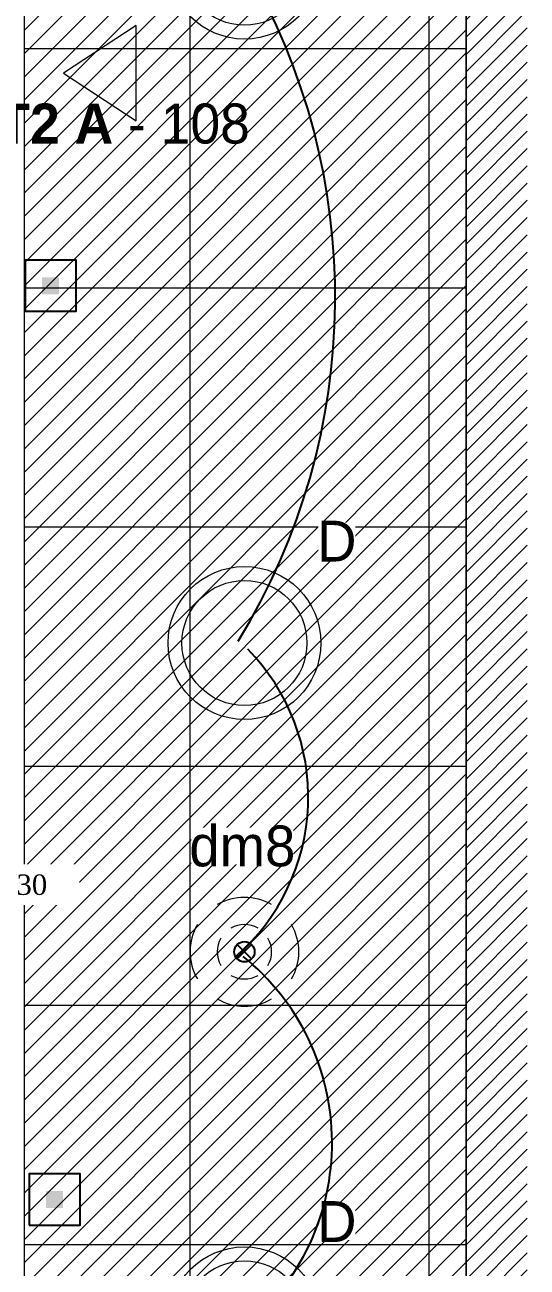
# Model space of a CAD drawing. Header units: centimetres. Extents: x 2666 to 9670, y 1889 to 5633.
# Drawn here: x 4207.6 to 4355.4, y 3372.4 to 3737.6 of the extents above; entities that cross this region are included whole.
import ezdxf

# ---------------------------------------------------------------- set-up
doc = ezdxf.new("R2010")
doc.units = ezdxf.units.CM
doc.header["$LTSCALE"] = 12.7
for name, color, linetype, lineweight in [('B Faux plafonds', 7, 'Continuous', 5), ('B GÈnÈral', 7, 'Continuous', 5), ('B Général', 7, 'Continuous', 5), ('C ANNOTATIONS-prestations', 7, 'Continuous', 5), ('C ANNOTATIONS-prestations-1', 7, 'Continuous', 5), ('C ANNOTATIONS-texte', 7, 'Continuous', 5), ('prlm-ELEC-CFO', 1, 'Continuous', 25)]:
    doc.layers.add(name, color=color, linetype=linetype, lineweight=lineweight)
doc.layers.add('prlm-VMC', color=93, linetype='Continuous')
doc.styles.add('Eurostile (bold)', font='')
doc.styles.add('prlm-elec-cfo', font='comic.ttf', dxfattribs={"height": 12})
doc.styles.add('prlm-vmc', font='pala.ttf', dxfattribs={"height": 14})
doc.styles.get('Eurostile (bold)').set_extended_font_data('Eurostile', bold=True)

# ---------------------------------------------------------------- blocks, each defined once
blk = doc.blocks.new('xi.BSO')
at = {"layer": 'prlm-ELEC-CFO', "lineweight": 5}
blk.add_hatch(color=0, dxfattribs=at).paths.add_polyline_path([(-2.5, -2.5), (2.5, -2.5), (2.5, 2.5), (-2.5, 2.5)])
at = {"layer": 'prlm-ELEC-CFO', "color": 0, "flags": 128}
blk.add_lwpolyline([(-7.5, -7.5), (7.5, -7.5), (7.5, 7.5), (-7.5, 7.5)], close=True, dxfattribs=at)
blk = doc.blocks.new('xi.lumD')
at = {"layer": 'prlm-ELEC-CFO', "color": 0, "linetype": 'ByBlock', "lineweight": 13}
for radius in [22.49, 18.39]:
    blk.add_circle((0, 0), radius, dxfattribs=at)
blk = doc.blocks.new('xi.dm8')
at = {"layer": 'prlm-ELEC-CFO', "color": 0}
for points in [[(-2.12, 2.12), (2.12, -2.12)], [(2.12, 2.12), (-2.12, -2.12)]]:
    blk.add_lwpolyline(points, dxfattribs=at)
blk.add_circle((0, 0), 3, dxfattribs=at)
at = {"layer": 'prlm-ELEC-CFO', "color": 0, "lineweight": 13}
for radius, start, end in [(16, 60, 120), (16, 150, 210), (8, 60, 120), (16, 330, 30), (8, 150, 210), (8, 330, 30), (8, 240, 300), (16, 240, 300)]:
    blk.add_arc((0, 0), radius, start, end, dxfattribs=at)

msp = doc.modelspace()

# ---------------------------------------------------------------- hatches: boundary and pattern name
at = {"layer": 'B Faux plafonds', "linetype": 'Continuous', "lineweight": 5, "true_color": 0xaaaaaa}
h = msp.add_hatch(dxfattribs=at)
h.set_pattern_fill('F_P__SOFFITE', color=253, style=0, pattern_type=2)
h.set_pattern_definition([(45, (0, 0.2205), (-3.5277778, 3.3072917), [])])
h.paths.add_polyline_path([(4337.44, 3228.48), (4207.44, 3228.48), (4207.44, 4282.39), (4659.96, 4282.39), (4659.96, 4330.39), (5019.96, 4330.39), (5019.96, 4687.89), (5150.04, 4687.72), (5150.04, 4282.39), (6787.89, 4282.39), (6787.89, 4152.39), (4337.44, 4152.39)])
at = {"layer": 'B GÈnÈral', "linetype": 'Continuous', "lineweight": 5}
h = msp.add_hatch(dxfattribs=at)
h.set_pattern_fill('50_BETON', style=0, pattern_type=2)
h.set_pattern_definition([(45, (0, 0), (2.4253472, -2.6458333), [])])
h.paths.add_polyline_path([(4337.44, 3769.29), (4337.44, 2576.4), (4355.44, 2592.4), (4355.44, 3769.29)])
at = {"layer": 'C ANNOTATIONS-prestations-1', "linetype": 'Continuous', "lineweight": 9, "true_color": 0x989898}
h = msp.add_hatch(dxfattribs=at)
h.set_pattern_fill('DALETTES TERRASSE 50X50', color=252, scale=1.406016, style=0, pattern_type=2)
h.set_pattern_definition([(0, (4678, 4152.39), (4e-15, -70.3008), []), (-90, (4678, 4152.39), (70.3008, 0), [])])
h.paths.add_polyline_path([(4337.44, 3228.48), (4207.44, 3228.48), (4207.44, 4282.39), (4659.96, 4282.39), (4659.96, 4330.39), (5019.96, 4330.39), (5019.96, 4687.89), (5150.04, 4687.72), (5150.04, 4282.39), (6787.89, 4282.39), (6787.89, 4152.39), (4337.44, 4152.39)])

# ---------------------------------------------------------------- linework, layer by layer
at = {"layer": 'B Général', "color": 7, "linetype": 'Continuous', "lineweight": 18}
msp.add_line((4337.44, 3228.48), (4337.44, 3769.29), dxfattribs=at)
at = {"layer": 'B Général', "color": 7, "linetype": 'Continuous', "lineweight": 5}
msp.add_line((4337.44, 3228.48), (4337.44, 3769.29), dxfattribs=at)
at = {"layer": 'B Général', "color": 250, "linetype": 'Continuous', "lineweight": 5, "true_color": 0x444444, "flags": 128}
msp.add_lwpolyline([(4218.94, 3723.38), (4240.29, 3709.38), (4240.29, 3737.38)], close=True, dxfattribs=at)
at = {"layer": 'C ANNOTATIONS-prestations', "color": 7, "linetype": 'Continuous', "lineweight": 5, "flags": 128}
msp.add_lwpolyline([(4337.44, 3228.48), (4207.44, 3228.48), (4207.44, 4282.39), (4659.96, 4282.39), (4659.96, 4330.39), (5019.96, 4330.39), (5019.96, 4687.89), (5150.04, 4687.72), (5150.04, 4282.39), (6787.89, 4282.39), (6787.89, 4152.39), (4337.44, 4152.39)], close=True, dxfattribs=at)
msp.add_lwpolyline([(4337.44, 3228.48), (4207.44, 3228.48), (4207.44, 4282.39), (4659.96, 4282.39), (4659.96, 4330.39), (5019.96, 4330.39), (5019.96, 4687.89), (5150.04, 4687.72), (5150.04, 4282.39), (6787.89, 4282.39), (6787.89, 4152.39), (4337.44, 4152.39)], close=True, dxfattribs=at)

# ---------------------------------------------------------------- block references
at = {"layer": 'prlm-ELEC-CFO', "rotation": 90}
for p in [(4272.2, 3755.91), (4272.2, 3555.91), (4272.2, 3355.91)]:
    msp.add_blockref('xi.lumD', p, dxfattribs=at)
at = {"layer": 'prlm-ELEC-CFO'}
for name, p in [('xi.BSO', (4215.13, 3660.93)), ('xi.dm8', (4272.2, 3465.15)), ('xi.BSO', (4216.33, 3392.34))]:
    msp.add_blockref(name, p, dxfattribs=at)

# ---------------------------------------------------------------- texts
at = {"layer": 'C ANNOTATIONS-texte', "color": 7, "lineweight": 30, "insert": (4199.48, 3714.48), "char_height": 11.765, "width": 106.15, "attachment_point": 1, "line_spacing_factor": 0.894142, "style": 'Eurostile (bold)'}
msp.add_mtext('T2 A{\\fEurostile|b0|i0|c0|p0; - 108}', dxfattribs=at)

# ---------------------------------------------------------------- next in the draw order: texts
at = {"layer": 'prlm-ELEC-CFO', "lineweight": 20, "char_height": 12, "attachment_point": 2, "line_spacing_factor": 0.8, "style": 'prlm-elec-cfo', "bg_fill": 3, "box_fill_scale": 0.95, "bg_fill_color": 256, "bg_fill_transparency": 0}
for s, insert in [('D', (4299.39, 3591.86)), ('dm8', (4271.58, 3502.26)), ('D', (4299.39, 3391.86))]:
    msp.add_mtext(s, dxfattribs=dict(at, insert=insert))
at = {"layer": 'prlm-VMC', "ltscale": 25, "insert": (4191.25, 3484.83), "char_height": 6, "width": 58.6147, "attachment_point": 5, "line_spacing_factor": 0.8, "style": 'prlm-vmc', "bg_fill": 2}
msp.add_mtext('Alizé T 5/30', dxfattribs=at)

# ---------------------------------------------------------------- next in the draw order: linework, layer by layer
at = {"layer": 'prlm-ELEC-CFO'}
for centre, radius, start, end in [((4105.65, 3657.51), 193.27, 328.4749, 30.3221), ((4228.97, 3510.58), 62.02, 311.0456, 44.5454), ((4227.59, 3409), 70.41, 309.617, 51.1135)]:
    msp.add_arc(centre, radius, start, end, dxfattribs=at)

doc.saveas('drawing.dxf')
